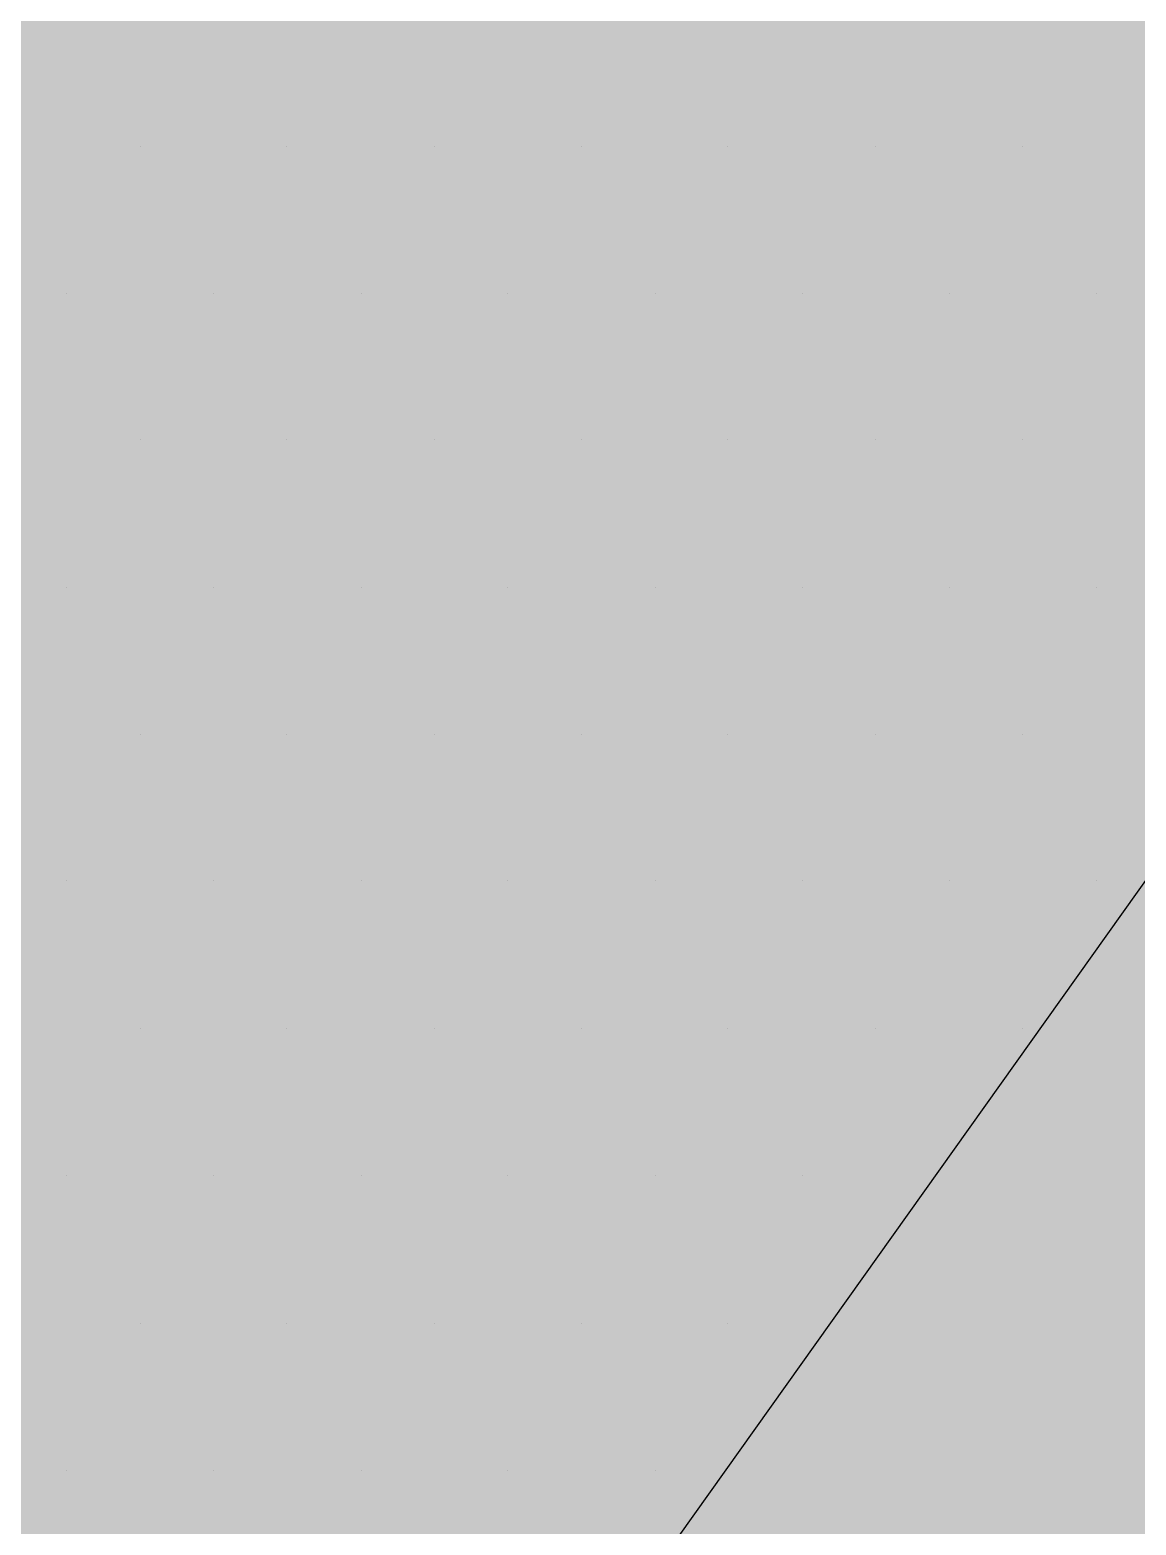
# Paper-space layout 'Layout1' of a CAD drawing. Extents: x -43 to 2298, y -18 to 768.
# Drawn here: x 744.725 to 745.139, y 384.115 to 384.675 of the extents above; entities that cross this region are included whole.
import ezdxf

# ---------------------------------------------------------------- set-up
doc = ezdxf.new("R2010")
doc.units = 0
doc.header["$LTSCALE"] = 2
doc.linetypes.add('CACHEX2', pattern=[0.75, 0.5, -0.25])
doc.layers.add('CARTOUCHE', color=7, linetype='Continuous')
doc.layers.add('LOGO', color=7, linetype='Continuous')

# ---------------------------------------------------------------- blocks, each defined once
blk = doc.blocks.new('A$C715108E3')
at = {"layer": 'LOGO', "color": 131}
for p, q in [((5.20803, -8.65287), (5.20803, -8.65287)), ((5.2993, -8.65287), (5.2993, -8.65287)), ((5.39132, -8.65287), (5.39132, -8.65287)), ((5.48334, -8.65287), (5.48334, -8.65287)), ((5.57442, -8.65287), (5.57442, -8.65287)), ((5.66625, -8.65287), (5.66625, -8.65287)), ((5.75827, -8.65287), (5.75827, -8.65287)), ((5.16211, -8.74432), (5.16211, -8.74432)), ((5.25375, -8.74432), (5.25375, -8.74432)), ((5.34577, -8.74432), (5.34577, -8.74432)), ((5.43704, -8.74432), (5.43704, -8.74432)), ((5.52906, -8.74432), (5.52906, -8.74432)), ((5.6209, -8.74432), (5.6209, -8.74432)), ((5.71273, -8.74432), (5.71273, -8.74432)), ((5.80419, -8.74432), (5.80419, -8.74432)), ((5.20803, -8.8356), (5.20803, -8.8356)), ((5.2993, -8.8356), (5.2993, -8.8356)), ((5.39132, -8.8356), (5.39132, -8.8356)), ((5.48334, -8.8356), (5.48334, -8.8356)), ((5.57442, -8.8356), (5.57442, -8.8356)), ((5.66625, -8.8356), (5.66625, -8.8356)), ((5.75827, -8.8356), (5.75827, -8.8356)), ((5.16211, -8.92799), (5.16211, -8.92799)), ((5.25375, -8.92799), (5.25375, -8.92799)), ((5.34577, -8.92799), (5.34577, -8.92799)), ((5.43704, -8.92799), (5.43704, -8.92799)), ((5.52906, -8.92799), (5.52906, -8.92799)), ((5.6209, -8.92799), (5.6209, -8.92799)), ((5.71273, -8.92799), (5.71273, -8.92799)), ((5.80419, -8.92799), (5.80419, -8.92799)), ((5.20803, -9.01963), (5.20803, -9.01963)), ((5.2993, -9.01963), (5.2993, -9.01963)), ((5.39132, -9.01963), (5.39132, -9.01963)), ((5.48334, -9.01963), (5.48334, -9.01963)), ((5.57442, -9.01963), (5.57442, -9.01963)), ((5.66625, -9.01963), (5.66625, -9.01963)), ((5.75827, -9.01963), (5.75827, -9.01963)), ((5.16211, -9.11091), (5.16211, -9.11091)), ((5.25375, -9.11091), (5.25375, -9.11091)), ((5.34577, -9.11091), (5.34577, -9.11091)), ((5.43704, -9.11091), (5.43704, -9.11091)), ((5.52906, -9.11091), (5.52906, -9.11091)), ((5.6209, -9.11091), (5.6209, -9.11091)), ((5.71273, -9.11091), (5.71273, -9.11091)), ((5.80419, -9.11091), (5.80419, -9.11091)), ((5.20803, -9.2033), (5.20803, -9.2033)), ((5.2993, -9.2033), (5.2993, -9.2033)), ((5.39132, -9.2033), (5.39132, -9.2033)), ((5.48334, -9.2033), (5.48334, -9.2033)), ((5.57442, -9.2033), (5.57442, -9.2033)), ((5.66625, -9.2033), (5.66625, -9.2033)), ((5.75827, -9.2033), (5.75827, -9.2033)), ((5.16211, -9.29457), (5.16211, -9.29457)), ((5.25375, -9.29457), (5.25375, -9.29457)), ((5.34577, -9.29457), (5.34577, -9.29457)), ((5.43704, -9.29457), (5.43704, -9.29457)), ((5.52906, -9.29457), (5.52906, -9.29457)), ((5.6209, -9.29457), (5.6209, -9.29457)), ((5.20803, -9.38696), (5.20803, -9.38696)), ((5.2993, -9.38696), (5.2993, -9.38696)), ((5.39132, -9.38696), (5.39132, -9.38696)), ((5.48334, -9.38696), (5.48334, -9.38696)), ((5.57442, -9.38696), (5.57442, -9.38696)), ((5.16211, -9.47861), (5.16211, -9.47861)), ((5.25375, -9.47861), (5.25375, -9.47861)), ((5.34577, -9.47861), (5.34577, -9.47861)), ((5.43704, -9.47861), (5.43704, -9.47861)), ((5.52906, -9.47861), (5.52906, -9.47861))]:
    blk.add_line(p, q, dxfattribs=at)
blk.add_lwpolyline([(0.21665, -18.82416), (-0.40612, -17.30817), (1.28565, -17.51151), (0.9202, -16.48262), (-0.46104, -13.5406), (1.45358, -13.74526), (4.03201, -19.43437), (5.20596, -17.90302), (3.39349, -13.9486), (6.32932, -14.28032), (6.43108, -12.64777), (3.57247, -12.29), (6.15053, -8.66711), (5.61546, -6.8715), (1.65861, -12.12788), (-1.94066, -12.02556)], dxfattribs=at)
blk = doc.blocks.new('A$C581E6685')
at = {"layer": 'LOGO', "color": 32, "linetype": 'CACHEX2', "ltscale": 1.5}
blk.add_ellipse((-38.05384, 23.81385), major_axis=(-19.03106, -3.53396), ratio=0.590567, dxfattribs=at)
at = {"layer": 'LOGO', "color": 32}
blk.add_ellipse((-37.61436, 23.84992), major_axis=(-13.57677, -4.28389), ratio=0.791971, dxfattribs=at)
at = {"layer": 'CARTOUCHE'}
blk.add_blockref('A$C715108E3', (-31.67392, 36.3189), dxfattribs=at)
blk = doc.blocks.new('miniLogo')
at = {"layer": 'CARTOUCHE', "true_color": 0xffffff}
h = blk.add_hatch(color=7, dxfattribs=at)
h.dxf.hatch_style = 1
edge = h.paths.add_edge_path()
edge.add_spline(control_points=[(960.74149, 27.42506), (960.74149, 16.5339), (960.74149, 5.64274), (960.74149, 1.80274), (964.58149, 1.80274), (1010.12076, 1.80274), (1055.66003, 1.80274), (1059.50003, 1.80274), (1059.50003, 5.64274), (1059.50003, 16.5339), (1059.50003, 27.42506), (1059.50003, 31.26506), (1055.66003, 31.26506), (1010.12076, 31.26506), (964.58149, 31.26506), (960.74149, 31.26506), (960.74149, 27.42506)], knot_values=[0, 0, 0, 1, 1, 2.570796, 2.570796, 3.570796, 3.570796, 5.141593, 5.141593, 6.141593, 6.141593, 7.712389, 7.712389, 8.712389, 8.712389, 10.283185, 10.283185, 10.283185], weights=[1, 1, 1, 0.707107, 1, 1, 1, 0.707107, 1, 1, 1, 0.707107, 1, 1, 1, 0.707107, 1], degree=2, periodic=0)
at = {"layer": 'CARTOUCHE'}
blk.add_rational_spline([(960.74149, 27.42506), (960.74149, 16.5339), (960.74149, 5.64274), (960.74149, 1.80274), (964.58149, 1.80274), (1010.12076, 1.80274), (1055.66003, 1.80274), (1059.50003, 1.80274), (1059.50003, 5.64274), (1059.50003, 16.5339), (1059.50003, 27.42506), (1059.50003, 31.26506), (1055.66003, 31.26506), (1010.12076, 31.26506), (964.58149, 31.26506), (960.74149, 31.26506), (960.74149, 27.42506)], [1, 1, 1, 0.707106781187, 1, 1, 1, 0.707106781187, 1, 1, 1, 0.707106781187, 1, 1, 1, 0.707106781187, 1], degree=2, knots=[0, 0, 0, 1, 1, 2.570796, 2.570796, 3.570796, 3.570796, 5.141593, 5.141593, 6.141593, 6.141593, 7.712389, 7.712389, 8.712389, 8.712389, 10.283185, 10.283185, 10.283185], dxfattribs=at)
at = {"layer": 'CARTOUCHE', "xscale": 0.6, "yscale": 0.6, "zscale": 0.6}
blk.add_blockref('A$C581E6685', (998.01223, 3.18331), dxfattribs=at)

psp = doc.layouts.get("Layout1")

# ---------------------------------------------------------------- block references
at = {"layer": 'CARTOUCHE'}
psp.add_blockref('miniLogo', (-237.36632, 364.8484), dxfattribs=at)

doc.saveas('drawing.dxf')
